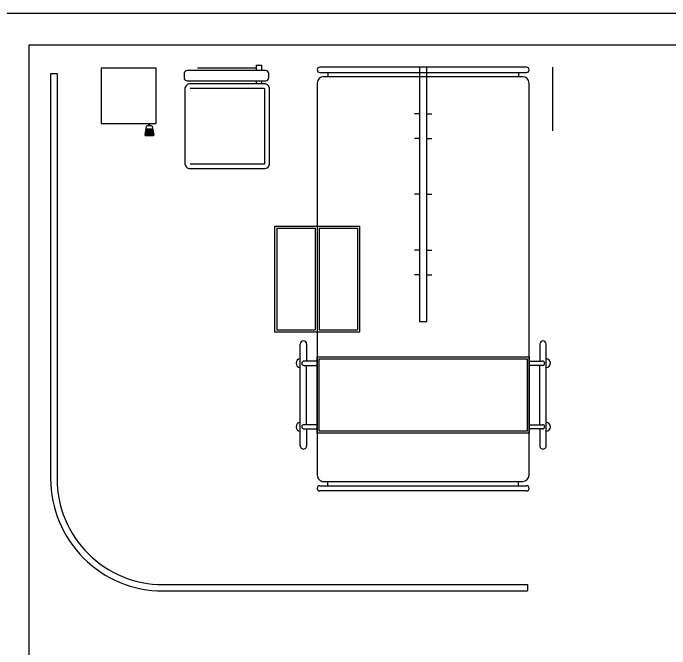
# Model space of a CAD drawing. Header units: metres. Extents: x -39 to 21688, y -24 to 9022.
# Drawn here: x 303.58 to 306.678, y 53.447 to 56.447 of the extents above; entities that cross this region are included whole.
import ezdxf

# ---------------------------------------------------------------- set-up
doc = ezdxf.new("R2010")
doc.units = ezdxf.units.M
doc.header["$MEASUREMENT"] = 0
doc.layers.add('AR-MOBILIRIO', color=1, linetype='Continuous')
doc.layers.add('AR-MUROS', color=6, linetype='Continuous')

# ---------------------------------------------------------------- blocks, each defined once
blk = doc.blocks.new('AR-CAMILLA 2')
at = {"layer": 'AR-MOBILIRIO'}
for p, q in [((-0.1098, 0.3187, 0), (-0.4098, 0.3187, 0)), ((1.3773, 0.2874, 0), (0.8973, 0.2874, 0)), ((0.8973, 0.2574, 0), (0.9773, 0.2574, 0)), ((0.9773, 0.2074, 0), (0.9773, 0.2704, 0)), ((0.9973, 0.2704, 0), (0.9973, 0.2074, 0)), ((1.2773, 0.2574, 0), (0.9973, 0.2574, 0)), ((1.2773, 0.2074, 0), (1.2773, 0.2704, 0)), ((1.2973, 0.2704, 0), (1.2973, 0.2074, 0)), ((1.2973, 0.2574, 0), (1.3773, 0.2574, 0)), ((-0.4098, 0.1949, 0), (-0.4098, -0.7801, 0)), ((-0.3848, -0.7801, 0), (-0.3848, 0.1949, 0)), ((1.5152, 0.2074, 0), (-0.3348, 0.2074, 0)), ((0.9573, -0.7926, 0), (0.9573, 0.2074, 0)), ((0.9573, 0.2074, 0), (1.3173, 0.2074, 0)), ((0.9673, -0.7826, 0), (0.9673, 0.1974, 0)), ((0.9673, 0.1974, 0), (1.3073, 0.1974, 0)), ((1.3073, 0.1974, 0), (1.3073, -0.7826, 0)), ((1.3173, 0.2074, 0), (1.3173, -0.7926, 0)), ((1.5652, -0.7801, 0), (1.5652, 0.1949, 0)), ((1.5902, 0.1949, 0), (1.5902, -0.7801, 0)), ((2.032, -1.5202, 0), (2.032, 0.1998, 0)), ((2.032, 0.1998, 0), (2.062, 0.1998, 0)), ((2.062, -1.5202, 0), (2.062, 0.1998, 0)), ((-0.3848, 0.1574, 0), (-0.3648, 0.1574, 0)), ((-0.3648, 0.1774, 0), (-0.3648, -0.7626, 0)), ((1.5452, -0.7626, 0), (1.5452, 0.1774, 0)), ((1.5652, 0.1574, 0), (1.5452, 0.1574, 0)), ((0.7902, -0.2751, 0), (-0.4098, -0.2751, 0)), ((-0.4098, -0.2751, 0), (-0.4098, -0.3101, 0)), ((-0.1895, -0.2751, 0), (-0.1895, -0.2519, 0)), ((-0.0726, -0.2751, 0), (-0.0726, -0.2519, 0)), ((0.1902, -0.2751, 0), (0.1902, -0.2519, 0)), ((0.453, -0.2751, 0), (0.453, -0.2519, 0)), ((0.57, -0.2751, 0), (0.57, -0.2519, 0)), ((0.7902, -0.3101, 0), (0.7902, -0.2751, 0)), ((-0.4098, -0.3101, 0), (0.7902, -0.3101, 0)), ((-0.1895, -0.3101, 0), (-0.1895, -0.3332, 0)), ((-0.0726, -0.3101, 0), (-0.0726, -0.3332, 0)), ((0.1902, -0.3101, 0), (0.1902, -0.3332, 0)), ((0.453, -0.3101, 0), (0.453, -0.3332, 0)), ((0.57, -0.3101, 0), (0.57, -0.3332, 0)), ((0.3502, -0.6026, 0), (0.8302, -0.6026, 0)), ((0.3502, -0.7826, 0), (0.3502, -0.6026, 0)), ((0.8302, -0.7826, 0), (0.8302, -0.6026, 0)), ((-0.3848, -0.7426, 0), (-0.3648, -0.7426, 0)), ((1.5652, -0.7426, 0), (1.5452, -0.7426, 0)), ((-0.3348, -0.7926, 0), (1.5152, -0.7926, 0)), ((0.3402, -0.7926, 0), (0.8402, -0.7926, 0)), ((0.3502, -0.7826, 0), (0.8302, -0.7826, 0)), ((0.3502, -0.8026, 0), (0.8302, -0.8026, 0)), ((0.3502, -0.9826, 0), (0.3502, -0.8026, 0)), ((0.8302, -0.9826, 0), (0.8302, -0.8026, 0)), ((1.3173, -0.7926, 0), (0.9573, -0.7926, 0)), ((1.3073, -0.7826, 0), (0.9673, -0.7826, 0)), ((0.9773, -0.7926, 0), (0.9773, -0.8556, 0)), ((0.9973, -0.8556, 0), (0.9973, -0.7926, 0)), ((1.2773, -0.7926, 0), (1.2773, -0.8556, 0)), ((1.2973, -0.8556, 0), (1.2973, -0.7926, 0)), ((0.8973, -0.8426, 0), (0.9773, -0.8426, 0)), ((1.2773, -0.8426, 0), (0.9973, -0.8426, 0)), ((1.2973, -0.8426, 0), (1.3773, -0.8426, 0)), ((1.3773, -0.8726, 0), (0.8973, -0.8726, 0)), ((0.3502, -0.9826, 0), (0.8302, -0.9826, 0)), ((-0.3092, -1.0424, 0), (-0.3092, -1.3924, 0)), ((0.0437, -1.0395, 0), (-0.3063, -1.0395, 0)), ((-0.4191, -1.0806, 0), (-0.4191, -1.0545, 0)), ((-0.3942, -1.0545, 0), (-0.4191, -1.0545, 0)), ((-0.4191, -1.0806, 0), (-0.3942, -1.0806, 0)), ((-0.4066, -1.3578, 0), (-0.4066, -1.0806, 0)), ((-0.3313, -1.0545, 0), (-0.3455, -1.0545, 0)), ((-0.3455, -1.0806, 0), (-0.3313, -1.0806, 0)), ((-0.1189, -1.5998, 0), (-0.1189, -1.5693, 0)), ((-0.1139, -1.6008, 0), (-0.1139, -1.5683, 0)), ((-0.1089, -1.6017, 0), (-0.1089, -1.5674, 0)), ((-0.1039, -1.6027, 0), (-0.1039, -1.5664, 0)), ((-0.0989, -1.6036, 0), (-0.0989, -1.5655, 0)), ((-0.0939, -1.6046, 0), (-0.0939, -1.5645, 0)), ((-0.0889, -1.6051, 0), (-0.0889, -1.564, 0)), ((-0.1344, -1.582, 0), (-0.1444, -1.582, 0)), ((-0.1444, -1.8124, 0), (-0.1444, -1.584, 0)), ((-0.1344, -1.587, 0), (-0.1444, -1.587, 0)), ((-0.378, -2.0202, 0), (1.532, -2.0202, 0)), ((-0.378, -2.0202, 0), (-0.378, -2.0502, 0)), ((-0.378, -2.0502, 0), (1.532, -2.0502, 0))]:
    blk.add_line(p, q, dxfattribs=at)
at = {"layer": 'AR-MOBILIRIO', "elevation": 0}
for points in [[(0.3402, -0.9926), (0.3402, -0.5926), (0.8402, -0.5926), (0.8402, -0.9926)], [(-0.4044, -1.8124), (-0.1444, -1.8124), (-0.1444, -1.5524), (-0.4044, -1.5524)]]:
    blk.add_lwpolyline(points, close=True, dxfattribs=at)
for points in [[(-0.3942, -1.0355), (-0.3942, -1.4057, 0.414214), (-0.3792, -1.4207), (-0.3605, -1.4207, 0.414214), (-0.3455, -1.4057), (-0.3455, -1.0355, 0.414214), (-0.3605, -1.0205), (-0.3792, -1.0205, 0.414214)], [(-0.3313, -1.0424), (-0.3313, -1.3924, 0.414214), (-0.3063, -1.4174), (0.0437, -1.4174, 0.414214), (0.0687, -1.3924), (0.0687, -1.0424, 0.414214), (0.0437, -1.0174), (-0.3063, -1.0174, 0.414214)], [(-0.1306, -1.5715), (-0.0913, -1.564, -0.487928), (-0.0851, -1.5689), (-0.0851, -1.6002, -0.487928), (-0.0913, -1.6051), (-0.1306, -1.5976, -0.344151), (-0.1344, -1.5927), (-0.1344, -1.5764, -0.344151)]]:
    blk.add_lwpolyline(points, format="xyb", close=True, dxfattribs=at)
blk.add_lwpolyline([(0.0466, -1.3924), (0.0466, -1.0424)], dxfattribs=at)
at = {"layer": 'AR-MOBILIRIO'}
for centre, radius, start, end in [((0.8973, 0.2724, 0), 0.015, 90, 270), ((0.9873, 0.2874, 0), 0.02, 360, 180), ((0.9873, 0.2704, 0), 0.01, 360, 180), ((1.2873, 0.2874, 0), 0.02, 360, 180), ((1.2873, 0.2704, 0), 0.01, 360, 180), ((1.3773, 0.2724, 0), 0.015, 270, 90), ((-0.3973, 0.1949, 0), 0.0125, 360, 180), ((-0.3348, 0.1774, 0), 0.03, 90, 180), ((1.5152, 0.1774, 0), 0.03, 360, 90), ((1.5777, 0.1949, 0), 0.0125, 360, 180), ((-0.3348, -0.7626, 0), 0.03, 180, 270), ((1.5152, -0.7626, 0), 0.03, 270, 360), ((-0.3973, -0.7801, 0), 0.0125, 180, 360), ((1.5777, -0.7801, 0), 0.0125, 180, 360), ((0.8973, -0.8576, 0), 0.015, 90, 270), ((0.9873, -0.8556, 0), 0.01, 180, 360), ((1.2873, -0.8556, 0), 0.01, 180, 360), ((1.3773, -0.8576, 0), 0.015, 270, 90), ((0.9873, -0.8726, 0), 0.02, 180, 360), ((1.2873, -0.8726, 0), 0.02, 180, 360), ((-0.3063, -1.0424, 0), 0.0029, 90, 180), ((0.0437, -1.0424, 0), 0.0029, 360, 90), ((1.532, -1.5202, 0), 0.5, 270, 360), ((1.532, -1.5202, 0), 0.53, 270, 360)]:
    blk.add_arc(centre, radius, start, end, dxfattribs=at)

msp = doc.modelspace()

# ---------------------------------------------------------------- linework, layer by layer
at = {"layer": 'AR-MUROS'}
msp.add_line((283.65483, 56.44698), (377.59443, 56.44698), dxfattribs=at)
for points in [[(303.65483, 56.29698), (333.8026, 56.29698)], [(317.72871, 50.44698), (303.65483, 50.44698), (303.65483, 56.29698)]]:
    msp.add_lwpolyline(points, dxfattribs=at)

# ---------------------------------------------------------------- block references
at = {"layer": 'AR-MUROS', "rotation": 270}
msp.add_blockref('AR-CAMILLA 2', (305.8071, 55.78216, 0), dxfattribs=at)

doc.saveas('drawing.dxf')
